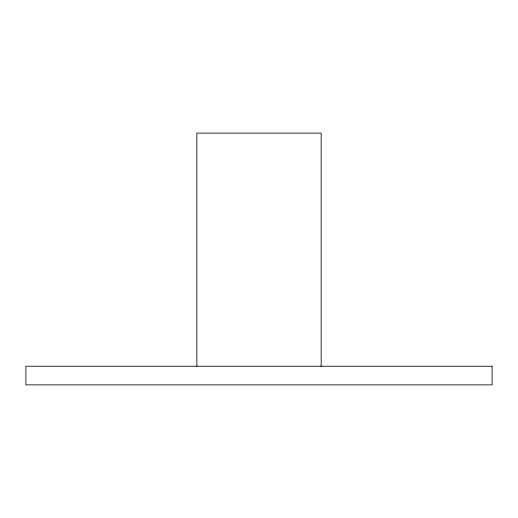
<?xml version="1.0" encoding="UTF-8"?>
<svg xmlns="http://www.w3.org/2000/svg" width="518" height="518" viewBox="0 0 518 518"><rect width="100%" height="100%" fill="white"/><g stroke="black" fill="none" stroke-linecap="round" stroke-linejoin="round"><path stroke-width="0.78" d="M321.16 366.226L321.16 133.126L196.84 133.126L196.84 366.226M492.1 366.226L25.9 366.226L25.9 384.874L492.1 384.874L492.1 366.226"/></g></svg>
